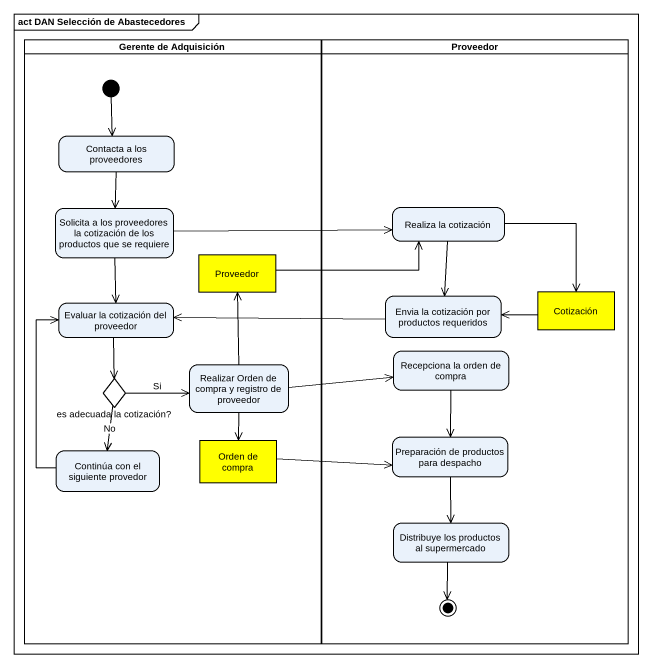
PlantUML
@startuml
mainframe act DAN Selección de Abastecedores
hide empty description
state "Gerente de Adquisición" as Gerente_de_Adquisición <<partition>> {
  state "Contacta a los proveedores" as Contacta_a_los_proveedores
  state "Solicita a los proveedores la cotización de los productos que se requiere" as Solicita_a_los_proveedores
  state "Proveedor" as Proveedor_2 <<object>> #FFFF00
  state "Evaluar la cotización del proveedor" as Evaluar_la_cotización_del
  state "es adecuada la cotización?" as es_adecuada_la_cotización <<choice>>
  state "Realizar Orden de compra y registro de proveedor" as Realizar_Orden_de_compra_y
  state "Continúa con el siguiente provedor" as Continúa_con_el_siguiente
  state "Orden de compra" as Orden_de_compra <<object>> #FFFF00
  [*] --> Contacta_a_los_proveedores
}
state Proveedor <<partition>> {
  state "Realiza la cotización" as Realiza_la_cotización
  state "Envia la cotización por productos requeridos" as Envia_la_cotización_por
  state Cotización <<object>> #FFFF00
  state "Recepciona la orden de compra" as Recepciona_la_orden_de
  state "Preparación de productos para despacho" as Preparación_de_productos
  state "Distribuye los productos al supermercado" as Distribuye_los_productos_al
  Distribuye_los_productos_al --> [*]
}
Contacta_a_los_proveedores --> Solicita_a_los_proveedores
Solicita_a_los_proveedores -right-> Realiza_la_cotización
Solicita_a_los_proveedores --> Evaluar_la_cotización_del
Realiza_la_cotización --> Envia_la_cotización_por
Realiza_la_cotización --> Cotización
Proveedor_2 -right-> Realiza_la_cotización
Evaluar_la_cotización_del --> es_adecuada_la_cotización
Envia_la_cotización_por -left-> Evaluar_la_cotización_del
Cotización -left-> Envia_la_cotización_por
Recepciona_la_orden_de --> Preparación_de_productos
es_adecuada_la_cotización -right-> Realizar_Orden_de_compra_y : Si
es_adecuada_la_cotización --> Continúa_con_el_siguiente : No
Realizar_Orden_de_compra_y -up-> Proveedor_2
Realizar_Orden_de_compra_y -right-> Recepciona_la_orden_de
Realizar_Orden_de_compra_y --> Orden_de_compra
Preparación_de_productos --> Distribuye_los_productos_al
Continúa_con_el_siguiente -up-> Evaluar_la_cotización_del
Orden_de_compra -right-> Preparación_de_productos
@enduml
